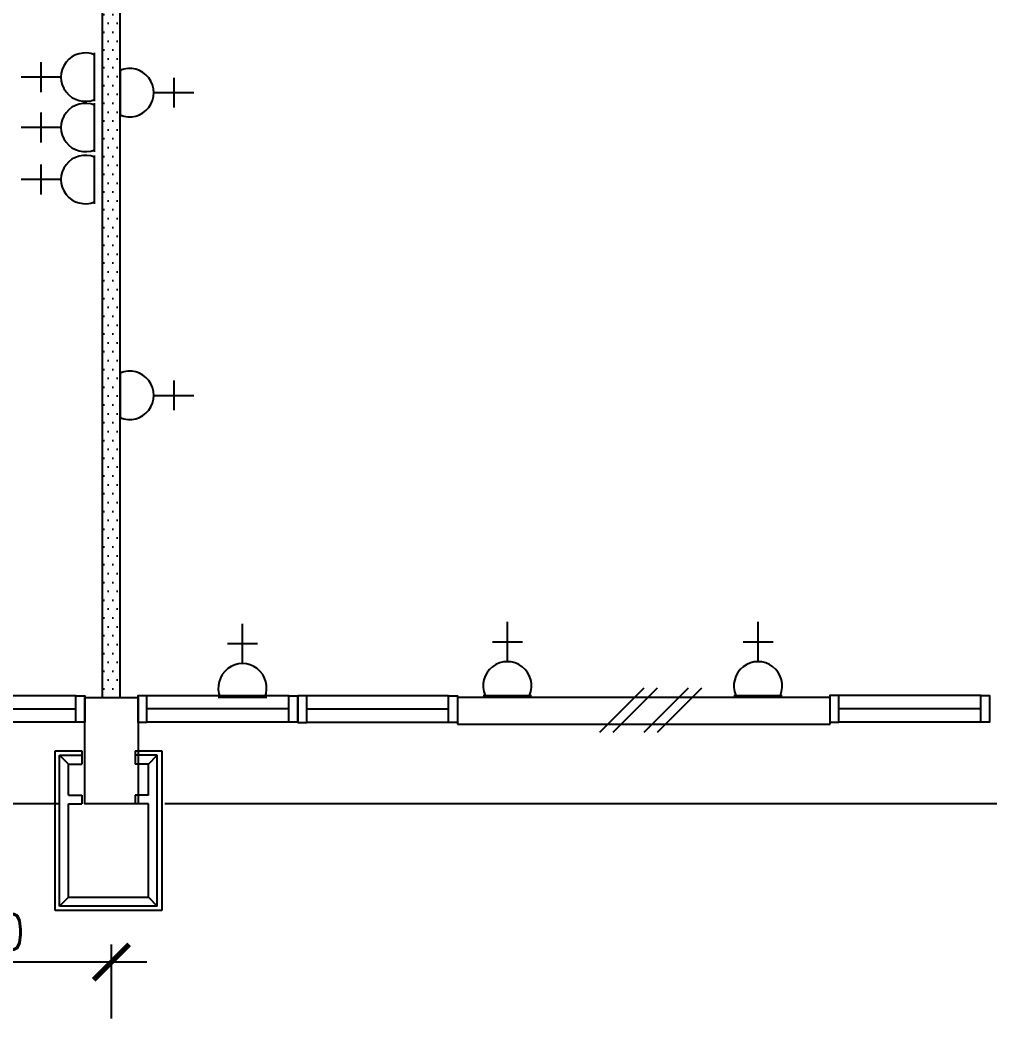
# Model space of a CAD drawing. Header units: inches. Extents: x -106706990 to 300603, y -86718466 to 1728185.
# Drawn here: x 147143 to 152608, y 18232 to 23926 of the extents above; entities that cross this region are included whole.
import ezdxf

# ---------------------------------------------------------------- set-up
doc = ezdxf.new("R2010")
doc.units = ezdxf.units.IN
doc.header["$MEASUREMENT"] = 0
doc.linetypes.add('DASHED2', pattern=[0.375, 0.25, -0.125])
for name, color, linetype in [('A-ARR', 4, 'Continuous'), ('A-COLUMN', 3, 'Continuous'), ('A-DIM100', 4, 'Continuous'), ('A-ELEV3', 9, 'Continuous'), ('A-HATCH', 8, 'Continuous'), ('A-NOTE', 2, 'Continuous'), ('A-PANEL', 13, 'Continuous'), ('A-PARTITION', 4, 'Continuous'), ('A-WALL', 1, 'Continuous'), ('A-WIN', 9, 'Continuous'), ('A-WLH', 7, 'Continuous'), ('ELECT', 6, 'Continuous'), ('elk_LAMPU', 6, 'Continuous')]:
    doc.layers.add(name, color=color, linetype=linetype)
doc.layers.get('elk_LAMPU').off()
doc.styles.add('ROMANS', font='romans.shx', dxfattribs={"width": 0.75, "height": 200})
doc.dimstyles.new('DIM 100', dxfattribs={"dimtxt": 200, "dimasz": 200, "dimexe": 100, "dimexo": 70, "dimgap": 70, "dimtad": 1, "dimtoh": 1, "dimdec": 0, "dimzin": 0, "dimdsep": 46, "dimtxsty": 'ROMANS', "dimblk": 'ARCHTICK', "dimcen": 0.09, "dimdle": 200, "dimclrd": 4, "dimclre": 4, "dimclrt": 2, "dimadec": 0, "dimazin": 0, "dimtfac": 1, "dimtdec": 0, "dimtmove": 1, "dimatfit": 3, "dimfxl": 1, "dimtzin": 0, "dimarcsym": 0})

# ---------------------------------------------------------------- blocks, each defined once
blk = doc.blocks.new('_ArchTick')
at = {"color": 0, "linetype": 'ByBlock', "const_width": 0.15}
blk.add_lwpolyline([(-0.5, -0.5), (0.5, 0.5)], dxfattribs=at)
blk = doc.blocks.new('*D534')
at = {"layer": 'A-DIM100', "color": 4, "lineweight": -2, "transparency": 16777216}
for p, q in [((146157.8, 18301.8), (146157.8, 18718.9)), ((147657.8, 18301.8), (147657.8, 18718.9)), ((147857.8, 18618.9), (145957.8, 18618.9))]:
    blk.add_line(p, q, dxfattribs=at)
at = {"layer": 'DEFPOINTS', "color": 0, "transparency": 16777216}
for p in [(146157.8, 18618.9), (146157.8, 18231.8), (147657.8, 18231.8)]:
    blk.add_point(p, dxfattribs=at)
at = {"layer": 'A-DIM100', "color": 4, "lineweight": -2, "transparency": 16777216, "xscale": 200, "yscale": 200, "zscale": 200, "rotation": 180}
blk.add_blockref('_ArchTick', (146157.8, 18618.9), dxfattribs=at)
at = {"layer": 'A-DIM100', "color": 4, "lineweight": -2, "transparency": 16777216, "xscale": 200, "yscale": 200, "zscale": 200}
blk.add_blockref('_ArchTick', (147657.8, 18618.9), dxfattribs=at)
at = {"layer": 'A-DIM100', "color": 2, "transparency": 16777216, "insert": (146907.8, 18788.9), "char_height": 200, "attachment_point": 5, "style": 'ROMANS'}
blk.add_mtext('1500', dxfattribs=at)
blk = doc.blocks.new('A$C0ECF3D93')
at = {"layer": 'A-NOTE', "color": 8, "linetype": 'Continuous', "ltscale": 500}
for p, q in [((75, 825), (25, 875)), ((150, 875), (150, 825)), ((450, 875), (450, 825)), ((525, 825), (575, 875)), ((75, 650.3), (75, 825)), ((75, 825), (150, 825)), ((525, 825), (450, 825)), ((525, 650.3), (525, 825)), ((75, 650.3), (150, 650.3)), ((150, 650.3), (150, 600.3)), ((525, 650.3), (450, 650.3)), ((450, 650.3), (450, 600.3)), ((75, 75), (75, 600.3)), ((75, 600.3), (150, 600.3)), ((525, 600.3), (450, 600.3)), ((525, 75), (525, 600.3)), ((75, 75), (25, 25)), ((75, 75), (525, 75)), ((525, 75), (575, 25))]:
    blk.add_line(p, q, dxfattribs=at)
at = {"layer": 'A-PANEL', "color": 8}
for p, q in [((0, 0), (0, 900)), ((0, 900), (150, 900)), ((25, 875), (150, 875)), ((25, 25), (25, 875)), ((150, 900), (150, 875)), ((450, 900), (600, 900)), ((450, 900), (450, 875)), ((575, 875), (450, 875)), ((575, 25), (575, 875)), ((600, 900), (600, 0)), ((600, 0), (0, 0)), ((575, 25), (25, 25))]:
    blk.add_line(p, q, dxfattribs=at)
blk = doc.blocks.new('A$C04C40081')
at = {"layer": 'A-WIN', "color": 8}
for p, q in [((850, 150), (50, 150)), ((850, 75), (50, 75)), ((850, 0), (50, 0))]:
    blk.add_line(p, q, dxfattribs=at)
at = {"layer": 'A-WIN', "color": 8, "linetype": 'Continuous'}
for points in [[(50, 150), (0, 150), (0, 0), (50, 0)], [(850, 150), (900, 150), (900, 0), (850, 0)]]:
    blk.add_lwpolyline(points, close=True, dxfattribs=at)
blk = doc.blocks.new('A$C52B244CD')
at = {"layer": 'A-WLH', "color": 8}
for p, q in [((0, 0), (250, 250)), ((75, 0), (325, 250)), ((250, 0), (500, 250)), ((325, 0), (575, 250))]:
    blk.add_line(p, q, dxfattribs=at)
blk = doc.blocks.new('SOCKET(in)')
at = {"layer": 'ELECT', "color": 6}
for p, q in [((86605160, -1198079.2), (86605160, -1197854.2)), ((86605075.7, -1197966.7), (86605244.4, -1197966.7)), ((86605023.6, -1198269), (86605296.4, -1198269))]:
    blk.add_line(p, q, dxfattribs=at)
blk.add_arc((86605160, -1198215.6), 136.4, 336.9763, 203.0237, dxfattribs=at)

msp = doc.modelspace()

# ---------------------------------------------------------------- hatches: boundary and pattern name
at = {"layer": 'A-HATCH'}
h = msp.add_hatch(dxfattribs=at)
h.set_pattern_fill('DOTS', color=8, scale=800)
h.set_pattern_definition([(0, (114889.653, -264791.58), (25, 50), [0, -50])])
h.paths.add_polyline_path([(147657.8, 24297.7), (147607.8, 24297.7), (147607.8, 20109.7), (147657.8, 20109.7)])
h.paths.add_polyline_path([(147707.8, 24297.7), (147657.8, 24297.7), (147657.8, 20109.7), (147707.8, 20109.7)])
h.paths.add_polyline_path([(147482.8, 24509.7), (147482.8, 24609.7), (146382.8, 24609.7), (146382.8, 24509.7)])

# ---------------------------------------------------------------- linework, layer by layer
at = {"layer": 'A-COLUMN', "color": 8}
msp.add_lwpolyline([(147807.8, 19509.7), (147507.8, 19509.7), (147507.8, 20109.7), (147807.8, 20109.7)], close=True, dxfattribs=at)
at = {"layer": 'A-ELEV3', "color": 8}
for p, q in [((147357.8, 19510), (143457.8, 19510)), ((153357.8, 19510), (147957.8, 19510))]:
    msp.add_line(p, q, dxfattribs=at)
at = {"layer": 'A-PARTITION', "color": 8}
for p, q in [((147607.8, 20109.7), (147607.8, 24297.7)), ((147707.8, 20109.7), (147707.8, 24297.7))]:
    msp.add_line(p, q, dxfattribs=at)
at = {"layer": 'A-WALL', "color": 8, "linetype": 'Continuous', "ltscale": 900}
for p, q in [((151707.8, 20109.7), (149607.8, 20109.7)), ((149607.8, 20109.7), (149607.8, 19959.7)), ((151707.8, 19959.7), (151707.8, 20109.7)), ((149607.8, 19959.7), (151707.8, 19959.7))]:
    msp.add_line(p, q, dxfattribs=at)

# ---------------------------------------------------------------- block references
at = {"layer": 'A-ARR', "color": 8}
msp.add_blockref('A$C0ECF3D93', (147340.9, 18909.5), dxfattribs=at)
at = {"layer": 'A-WIN', "color": 8}
for p in [(146607.5, 19969.8), (147806.6, 19969.9), (148708.2, 19968.8), (151707.5, 19970.6)]:
    msp.add_blockref('A$C04C40081', p, dxfattribs=at)
at = {"layer": 'A-WLH', "color": 8}
msp.add_blockref('A$C52B244CD', (150410.1, 19914.7), dxfattribs=at)
at = {"layer": 'elk_LAMPU', "color": 0, "linetype": 'DASHED2', "lineweight": 18}
for p, rotation in [((-1050706, -86581554.9), 90), ((1345975.4, 86628677.7), 270), ((-1050706, -86581838.8), 90), ((-1050706, -86582132), 90), ((1345975.4, 86626972.1), 270)]:
    msp.add_blockref('SOCKET(in)', p, dxfattribs=dict(at, rotation=rotation))
for p in [(-86456763.8, 1218379.8), (-86455270.8, 1218390.7), (-86453857.7, 1218390.7)]:
    msp.add_blockref('SOCKET(in)', p, dxfattribs=at)

# ---------------------------------------------------------------- dimensions: what is measured, and where the dimension line sits
at = {"layer": 'A-DIM100', "color": 8}
dim = msp.add_linear_dim(base=(146157.8, 18618.9), p1=(147657.8, 18231.8), p2=(146157.8, 18231.8), angle=180, dimstyle='DIM 100', dxfattribs=at)
dim.commit()
dim.dimension.update_dxf_attribs({"geometry": '*D534', "text_midpoint": (146907.8, 18788.9)})

doc.saveas('drawing.dxf')
